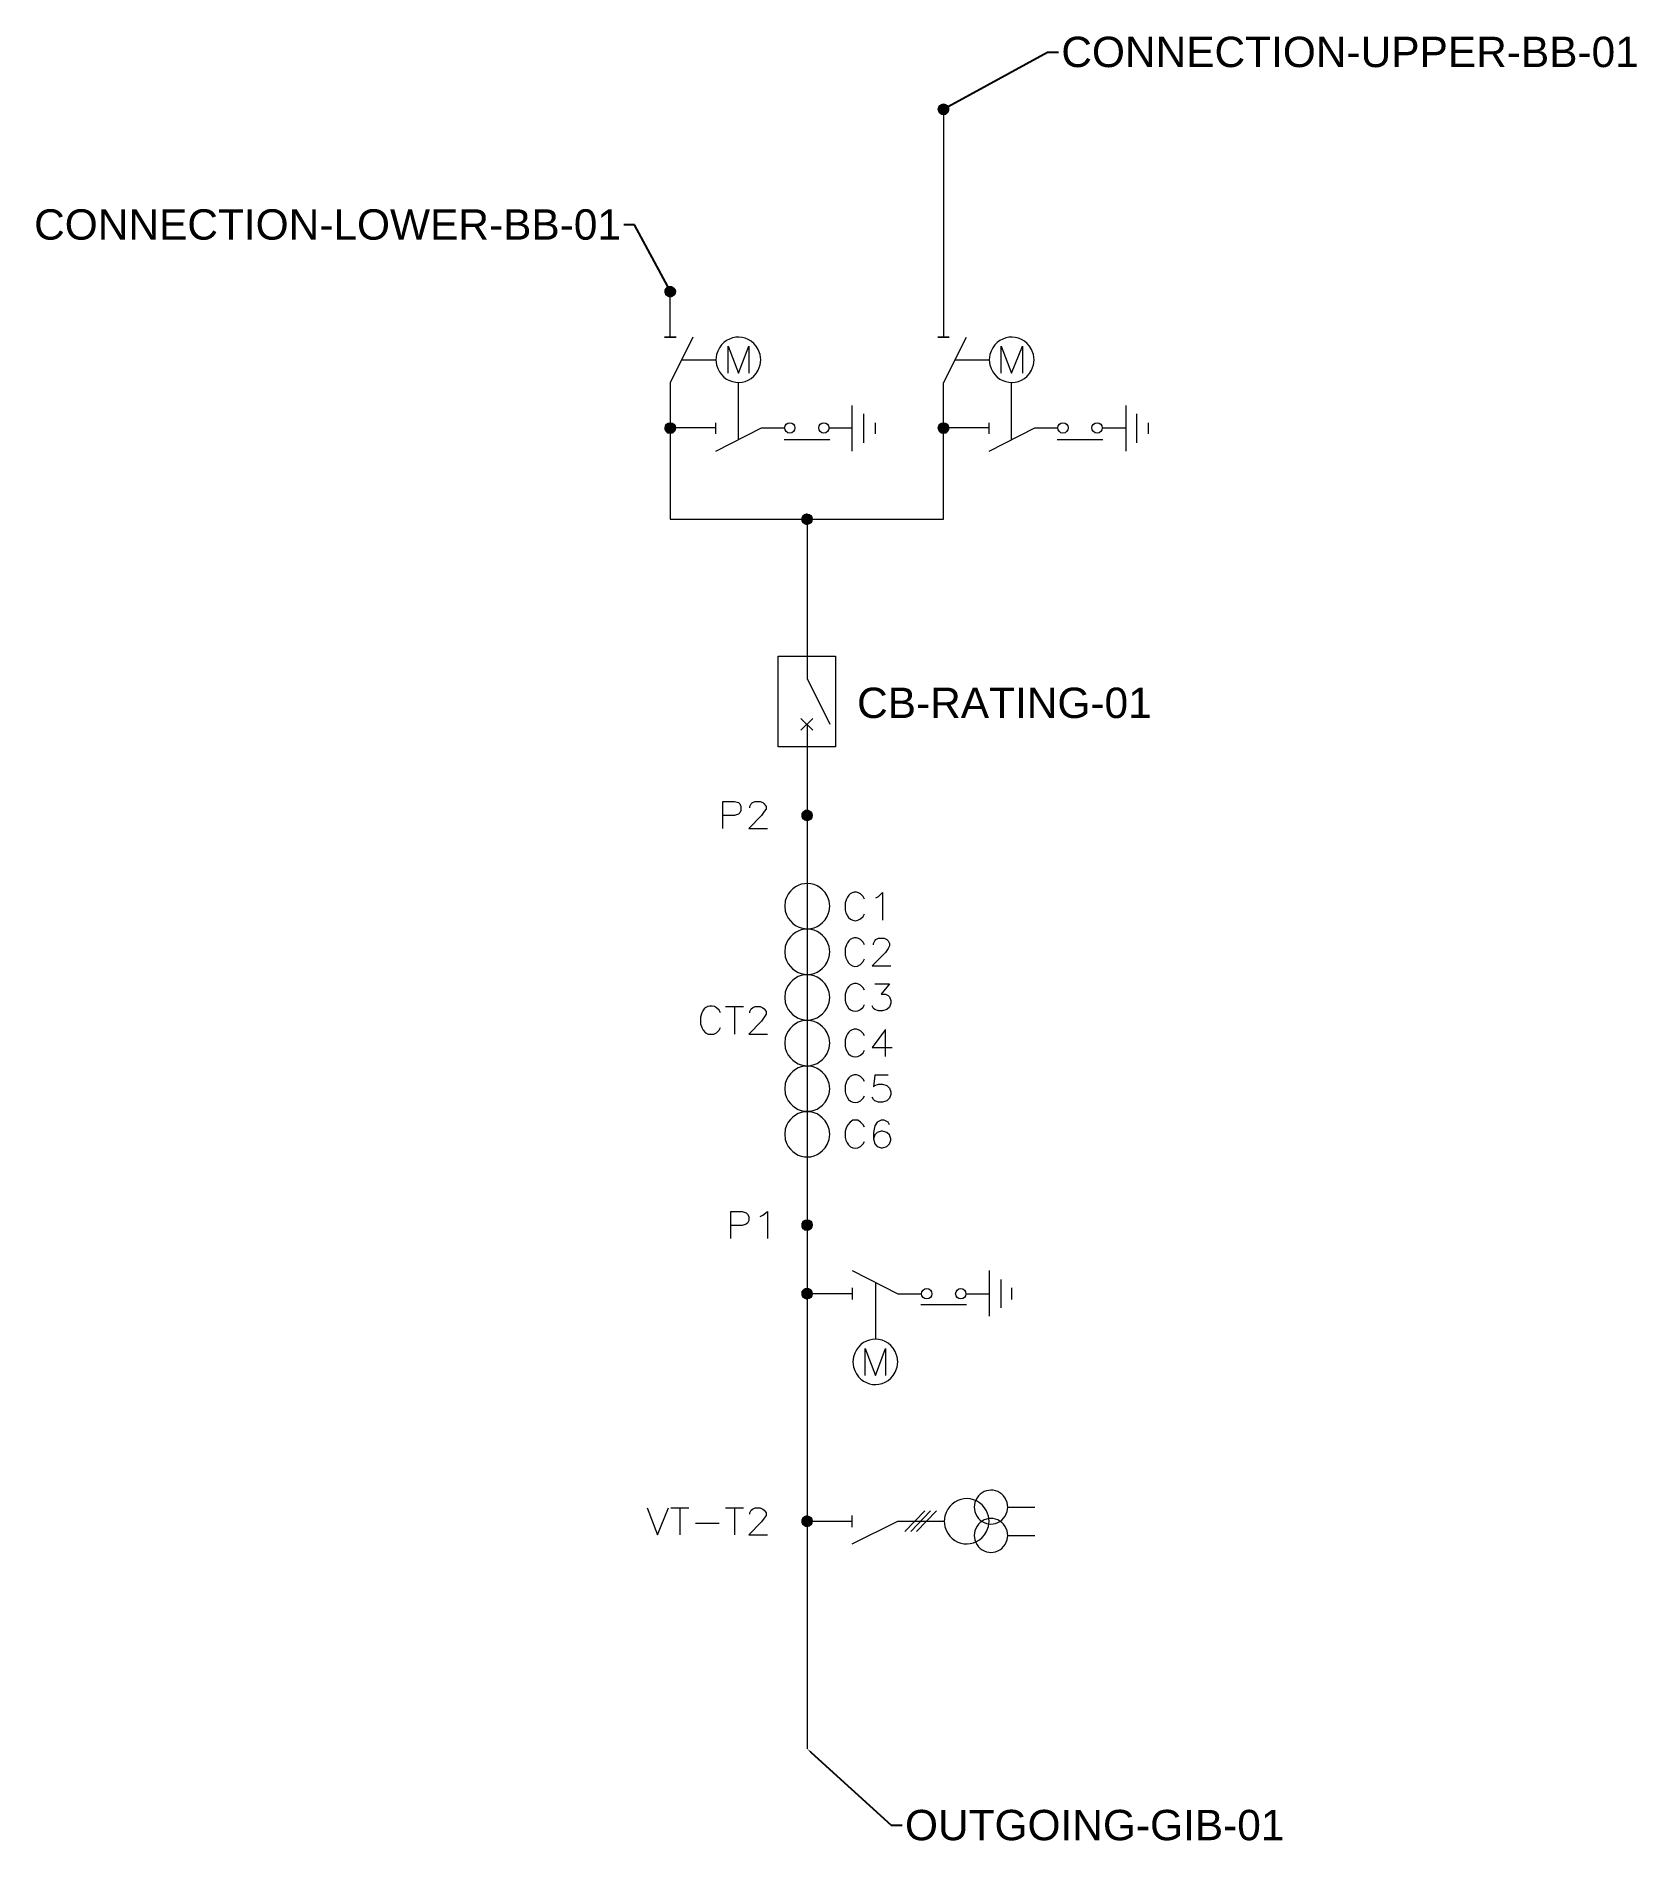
# Model space of a CAD drawing. Header units: millimetres. Extents: x -25.4 to 27.3, y -3.3 to 56.4.
import ezdxf
from ezdxf import colors
from ezdxf.entities.mleader import LeaderData, LeaderLine
from ezdxf.math import Vec2, Vec3

# ---------------------------------------------------------------- set-up
doc = ezdxf.new("R2010")
doc.units = ezdxf.units.MM
for name, color, linetype in [('PDF_Geometry', 7, 'Continuous'), ('PDF_Solid Fills', 7, 'Continuous'), ('TEMP_ZONE', 7, 'Continuous')]:
    doc.layers.add(name, color=color, linetype=linetype)
doc.styles.get("Standard").update_dxf_attribs({"font": 'arial.ttf'})

# ---------------------------------------------------------------- blocks, each defined once
blk = doc.blocks.new('OUTGOING')
at = {"layer": 'PDF_Geometry', "lineweight": 0}
for points in [[(4.487, 53.996), (4.487, 46.482)], [(-4.509, 46.482), (-4.509, 47.985)], [(-3.768, 46.482), (-4.509, 44.979), (-4.509, 40.492), (4.487, 40.492), (4.487, 44.979), (5.249, 46.482)], [(-2.604, 45.297), (-2.604, 46.186), (-2.265, 45.297), (-1.926, 46.186), (-1.926, 45.297)], [(-1.609, 45.402), (-1.545, 45.572), (-1.524, 45.741), (-1.545, 45.91), (-1.609, 46.08)], [(6.392, 45.297), (6.392, 46.186), (6.731, 45.297), (7.091, 46.186), (7.091, 45.297)], [(7.387, 45.402), (7.451, 45.572), (7.472, 45.741), (7.451, 45.91), (7.387, 46.08)], [(-4.128, 45.741), (-3.006, 45.741)], [(-2.985, 45.91), (-3.006, 45.741), (-2.985, 45.572)], [(4.868, 45.741), (5.99, 45.741)], [(6.011, 45.91), (5.99, 45.741), (6.011, 45.572)], [(-2.265, 43.116), (-2.265, 44.979)], [(6.731, 43.116), (6.731, 44.979)], [(1.482, 42.735), (1.482, 44.238)], [(10.499, 42.735), (10.499, 44.238)], [(-3.006, 43.307), (-3.006, 43.667)], [(1.863, 43.011), (1.863, 43.963)], [(2.244, 43.307), (2.244, 43.667)], [(5.99, 43.307), (5.99, 43.667)], [(10.859, 43.011), (10.859, 43.963)], [(11.24, 43.307), (11.24, 43.667)], [(-3.006, 43.497), (-4.509, 43.497)], [(-3.006, 42.735), (-1.503, 43.497), (-0.762, 43.497)], [(-0.762, 43.116), (0.741, 43.116)], [(0.741, 43.497), (1.482, 43.497)], [(5.99, 43.497), (4.487, 43.497)], [(5.99, 42.735), (7.493, 43.497), (8.234, 43.497)], [(8.234, 43.116), (9.737, 43.116)], [(9.737, 43.497), (10.499, 43.497)], [(0, 40.492), (0, 35.242), (0.741, 33.74)], [(0.191, 33.549), (-0.212, 33.93)], [(-0.212, 33.549), (0.191, 33.93)], [(0, 33.74), (0, 2.984), (0, 0)], [(-2.773, 30.311), (-2.773, 31.2), (-2.392, 31.2), (-2.265, 31.157), (-2.223, 31.115), (-2.18, 31.03), (-2.18, 30.903), (-2.223, 30.819), (-2.265, 30.776), (-2.392, 30.734), (-2.773, 30.734)], [(-1.884, 30.988), (-1.884, 31.03), (-1.842, 31.115), (-1.799, 31.157), (-1.715, 31.2), (-1.545, 31.2), (-1.461, 31.157), (-1.418, 31.115), (-1.355, 31.03), (-1.355, 30.946), (-1.418, 30.861), (-1.503, 30.734), (-1.926, 30.311), (-1.312, 30.311)], [(0.656, 27.411), (0.72, 27.58), (0.741, 27.749), (0.72, 27.919), (0.656, 28.088)], [(1.884, 27.982), (1.841, 28.067), (1.757, 28.152)], [(2.265, 28.025), (2.349, 28.067), (2.476, 28.194), (2.476, 27.284)], [(-0.72, 27.919), (-0.741, 27.749), (-0.72, 27.58)], [(1.291, 27.982), (1.249, 27.855), (1.249, 27.622)], [(1.757, 27.326), (1.841, 27.411), (1.884, 27.495)], [(-0.72, 26.416), (-0.741, 26.247), (-0.72, 26.077)], [(0.656, 25.908), (0.72, 26.077), (0.741, 26.247), (0.72, 26.416), (0.656, 26.585)], [(1.291, 26.479), (1.249, 26.352), (1.249, 26.141)], [(1.884, 26.479), (1.841, 26.564), (1.757, 26.649)], [(2.18, 26.479), (2.18, 26.522), (2.222, 26.606), (2.265, 26.649), (2.349, 26.691), (2.54, 26.691), (2.625, 26.649), (2.667, 26.606), (2.709, 26.522), (2.709, 26.437), (2.667, 26.352), (2.582, 26.225), (2.138, 25.781), (2.752, 25.781)], [(1.757, 25.823), (1.841, 25.929), (1.884, 26.014)], [(0.656, 24.405), (0.72, 24.574), (0.741, 24.744), (0.72, 24.913), (0.656, 25.082)], [(1.884, 24.977), (1.841, 25.061), (1.757, 25.146)], [(2.222, 25.188), (2.709, 25.188), (2.434, 24.85), (2.582, 24.85), (2.667, 24.807), (2.709, 24.765), (2.752, 24.638), (2.752, 24.553), (2.709, 24.426), (2.625, 24.342), (2.476, 24.299), (2.349, 24.299), (2.222, 24.342), (2.18, 24.384), (2.138, 24.469)], [(-0.72, 24.913), (-0.741, 24.744), (-0.72, 24.574)], [(1.291, 24.977), (1.249, 24.85), (1.249, 24.638)], [(1.757, 24.342), (1.841, 24.426), (1.884, 24.511)], [(-3.471, 24.236), (-3.514, 24.088), (-3.514, 23.876), (-3.471, 23.749), (-3.429, 23.664), (-3.344, 23.58), (-3.26, 23.537), (-3.069, 23.537), (-2.985, 23.58), (-2.9, 23.664), (-2.858, 23.749)], [(-2.858, 24.236), (-2.9, 24.32), (-2.985, 24.405)], [(-2.688, 24.447), (-2.096, 24.447)], [(-2.392, 24.447), (-2.392, 23.537)], [(-1.884, 24.236), (-1.884, 24.278), (-1.842, 24.363), (-1.799, 24.405), (-1.715, 24.447), (-1.545, 24.447), (-1.461, 24.405), (-1.418, 24.363), (-1.355, 24.278), (-1.355, 24.193), (-1.418, 24.088), (-1.503, 23.961), (-1.926, 23.537), (-1.312, 23.537)], [(-0.72, 23.41), (-0.741, 23.241), (-0.72, 23.072)], [(0.656, 22.902), (0.72, 23.072), (0.741, 23.241), (0.72, 23.41), (0.656, 23.58)], [(1.291, 23.474), (1.249, 23.347), (1.249, 23.135)], [(1.884, 23.474), (1.841, 23.558), (1.757, 23.643)], [(2.582, 22.796), (2.582, 23.685), (2.138, 23.093), (2.794, 23.093)], [(1.757, 22.839), (1.841, 22.923), (1.884, 23.008)], [(1.884, 21.971), (1.841, 22.056), (1.757, 22.14)], [(2.667, 22.183), (2.222, 22.183), (2.18, 21.802), (2.222, 21.844), (2.349, 21.886), (2.476, 21.886), (2.625, 21.844), (2.709, 21.759), (2.752, 21.632), (2.752, 21.548), (2.709, 21.421), (2.625, 21.336), (2.476, 21.294), (2.349, 21.294), (2.222, 21.336), (2.18, 21.378), (2.138, 21.463)], [(-0.72, 21.907), (-0.741, 21.738), (-0.72, 21.569)], [(0.656, 21.399), (0.72, 21.569), (0.741, 21.738), (0.72, 21.907), (0.656, 22.077)], [(1.291, 21.971), (1.249, 21.844), (1.249, 21.632)], [(1.757, 21.336), (1.841, 21.421), (1.884, 21.505)], [(-0.72, 20.405), (-0.741, 20.235), (-0.72, 20.066)], [(0.656, 19.897), (0.72, 20.066), (0.741, 20.235), (0.72, 20.405), (0.656, 20.574)], [(1.884, 20.468), (1.841, 20.553), (1.757, 20.637), (1.672, 20.701), (1.503, 20.701), (1.418, 20.637), (1.333, 20.553), (1.291, 20.468), (1.249, 20.341), (1.249, 20.129)], [(2.709, 20.553), (2.667, 20.637), (2.54, 20.701), (2.434, 20.701), (2.307, 20.637), (2.222, 20.51), (2.18, 20.299), (2.18, 20.087), (2.222, 19.918), (2.307, 19.833), (2.434, 19.791), (2.476, 19.791), (2.625, 19.833), (2.709, 19.918), (2.752, 20.045), (2.752, 20.087), (2.709, 20.214), (2.625, 20.299), (2.476, 20.341), (2.434, 20.341), (2.307, 20.299), (2.222, 20.214), (2.18, 20.087)], [(1.757, 19.833), (1.841, 19.918), (1.884, 20.002)], [(-2.519, 16.806), (-2.519, 17.695), (-2.138, 17.695), (-2.011, 17.653), (-1.969, 17.611), (-1.926, 17.526), (-1.926, 17.399), (-1.969, 17.314), (-2.011, 17.272), (-2.138, 17.23), (-2.519, 17.23)], [(-1.545, 17.526), (-1.461, 17.568), (-1.312, 17.695), (-1.312, 16.806)], [(1.482, 15.748), (2.984, 14.986), (3.746, 14.986)], [(5.99, 15.748), (5.99, 14.245)], [(1.482, 14.986), (0, 14.986)], [(1.482, 15.176), (1.482, 14.795)], [(2.244, 15.367), (2.244, 13.483)], [(5.249, 14.986), (5.99, 14.986)], [(6.371, 15.452), (6.371, 14.52)], [(6.731, 15.176), (6.731, 14.795)], [(3.746, 14.626), (5.249, 14.626)], [(1.905, 12.298), (1.905, 13.187), (2.244, 12.298), (2.582, 13.187), (2.582, 12.298)], [(1.524, 12.912), (1.503, 12.742), (1.524, 12.573)], [(2.9, 12.404), (2.963, 12.573), (2.984, 12.742), (2.963, 12.912), (2.9, 13.081)], [(-5.27, 7.937), (-4.932, 7.048), (-4.572, 7.937)], [(-4.487, 7.937), (-3.895, 7.937)], [(-4.191, 7.937), (-4.191, 7.048)], [(-2.688, 7.937), (-2.096, 7.937)], [(-2.392, 7.937), (-2.392, 7.048)], [(-1.884, 7.726), (-1.884, 7.768), (-1.842, 7.853), (-1.799, 7.895), (-1.715, 7.937), (-1.545, 7.937), (-1.461, 7.895), (-1.418, 7.853), (-1.355, 7.768), (-1.355, 7.683), (-1.418, 7.599), (-1.503, 7.472), (-1.926, 7.048), (-1.312, 7.048)], [(3.217, 7.154), (3.874, 7.832)], [(3.408, 7.154), (4.064, 7.832)], [(3.598, 7.154), (4.254, 7.832)], [(5.524, 8.107), (5.503, 7.959), (5.524, 7.81)], [(5.905, 7.154), (5.969, 7.324), (5.99, 7.493), (5.969, 7.662), (5.905, 7.832)], [(6.519, 7.662), (6.583, 7.81), (6.604, 7.959), (6.583, 8.107), (6.519, 8.255)], [(6.604, 7.959), (7.493, 7.959)], [(-3.683, 7.429), (-2.9, 7.429)], [(0, 7.493), (1.482, 7.493)], [(1.482, 7.302), (1.482, 7.683)], [(1.482, 6.752), (2.984, 7.493), (4.487, 7.493)], [(4.53, 7.662), (4.508, 7.493), (4.53, 7.324)], [(5.524, 7.175), (5.503, 7.027), (5.524, 6.879)], [(6.519, 6.731), (6.583, 6.879), (6.604, 7.027), (6.583, 7.175), (6.519, 7.324)], [(6.604, 7.027), (7.493, 7.027)]]:
    blk.add_lwpolyline(points, dxfattribs=at)
for points in [[(-4.699, 46.482), (-4.318, 46.482)], [(4.297, 46.482), (4.678, 46.482)], [(-0.952, 32.999), (-0.952, 35.983), (0.931, 35.983), (0.931, 32.999)]]:
    blk.add_lwpolyline(points, close=True, dxfattribs=at)
for centre in [(4.486, 53.996), (-4.509, 47.985), (-4.509, 43.497), (-0.572, 43.497), (0.549, 43.497), (4.486, 43.497), (8.423, 43.497), (9.545, 43.497), (-0.001, 40.492), (-0.001, 30.734), (-0.001, 17.251), (-0.001, 14.986), (3.936, 14.986), (5.058, 14.986), (-0.001, 7.493)]:
    blk.add_circle(centre, 0.17, dxfattribs=at)
for points in [[(-1.609, 46.08), (-1.946, 46.701), (-2.802, 46.586), (-2.985, 45.91)], [(7.387, 46.08), (7.05, 46.701), (6.194, 46.586), (6.011, 45.91)], [(-2.985, 45.572), (-2.802, 44.896), (-1.946, 44.782), (-1.609, 45.402)], [(6.011, 45.572), (6.194, 44.896), (7.05, 44.782), (7.387, 45.402)], [(0.656, 28.088), (0.319, 28.709), (-0.537, 28.594), (-0.72, 27.919)], [(1.757, 28.152), (1.579, 28.278), (1.356, 28.174), (1.291, 27.982)], [(-0.72, 27.58), (-0.537, 26.905), (0.319, 26.79), (0.656, 27.411)], [(1.249, 27.622), (1.295, 27.373), (1.506, 27.167), (1.757, 27.326)], [(0.656, 26.585), (0.319, 27.206), (-0.537, 27.092), (-0.72, 26.416)], [(1.757, 26.649), (1.579, 26.775), (1.356, 26.671), (1.291, 26.479)], [(-0.72, 26.077), (-0.537, 25.402), (0.319, 25.287), (0.656, 25.908)], [(0.656, 25.082), (0.319, 25.703), (-0.537, 25.589), (-0.72, 24.913)], [(1.249, 26.141), (1.309, 25.895), (1.474, 25.652), (1.757, 25.823)], [(1.757, 25.146), (1.579, 25.272), (1.356, 25.168), (1.291, 24.977)], [(-2.985, 24.405), (-3.168, 24.533), (-3.404, 24.436), (-3.471, 24.236)], [(-0.72, 24.574), (-0.537, 23.899), (0.319, 23.784), (0.656, 24.405)], [(1.249, 24.638), (1.295, 24.388), (1.506, 24.182), (1.757, 24.342)], [(0.656, 23.58), (0.319, 24.201), (-0.537, 24.086), (-0.72, 23.41)], [(1.757, 23.643), (1.579, 23.769), (1.356, 23.665), (1.291, 23.474)], [(-0.72, 23.072), (-0.537, 22.396), (0.319, 22.281), (0.656, 22.902)], [(0.656, 22.077), (0.319, 22.698), (-0.537, 22.583), (-0.72, 21.907)], [(1.249, 23.135), (1.295, 22.885), (1.506, 22.679), (1.757, 22.839)], [(1.757, 22.14), (1.579, 22.267), (1.356, 22.163), (1.291, 21.971)], [(-0.72, 21.569), (-0.537, 20.893), (0.319, 20.779), (0.656, 21.399)], [(1.249, 21.632), (1.295, 21.383), (1.506, 21.177), (1.757, 21.336)], [(0.656, 20.574), (0.319, 21.195), (-0.537, 21.08), (-0.72, 20.405)], [(-0.72, 20.066), (-0.537, 19.39), (0.319, 19.276), (0.656, 19.897)], [(1.249, 20.129), (1.295, 19.88), (1.506, 19.674), (1.757, 19.833)], [(2.9, 13.081), (2.562, 13.702), (1.707, 13.587), (1.524, 12.912)], [(1.524, 12.573), (1.707, 11.897), (2.562, 11.783), (2.9, 12.404)], [(5.905, 7.832), (5.568, 8.453), (4.712, 8.338), (4.53, 7.662)], [(6.519, 8.255), (6.27, 8.662), (5.652, 8.58), (5.524, 8.107)], [(5.524, 7.81), (5.652, 7.337), (6.27, 7.256), (6.519, 7.662)], [(4.53, 7.324), (4.712, 6.648), (5.568, 6.533), (5.905, 7.154)], [(6.519, 7.324), (6.27, 7.73), (5.652, 7.649), (5.524, 7.175)], [(5.524, 6.879), (5.652, 6.406), (6.27, 6.325), (6.519, 6.731)]]:
    blk.add_open_spline(points, degree=3, dxfattribs=at)
at = {"layer": 'PDF_Solid Fills', "lineweight": 0, "transparency": 33554559}
for points in [[(4.318, 54.038), (4.678, 54.017), (4.297, 54.017)], [(4.297, 54.017), (4.678, 53.975), (4.297, 53.975)], [(4.297, 54.017), (4.678, 54.017), (4.678, 53.975)], [(4.297, 53.975), (4.678, 53.954), (4.297, 53.954)], [(4.297, 53.975), (4.678, 53.975), (4.678, 53.954)], [(4.318, 54.081), (4.657, 54.06), (4.318, 54.06)], [(4.318, 54.081), (4.657, 54.081), (4.657, 54.06)], [(4.318, 54.06), (4.678, 54.038), (4.318, 54.038)], [(4.318, 54.06), (4.657, 54.06), (4.678, 54.038)], [(4.318, 54.038), (4.678, 54.038), (4.678, 54.017)], [(4.318, 53.954), (4.657, 53.911), (4.318, 53.911)], [(4.318, 53.954), (4.678, 53.954), (4.657, 53.911)], [(4.318, 53.911), (4.635, 53.89), (4.339, 53.89)], [(4.318, 53.911), (4.657, 53.911), (4.635, 53.89)], [(4.339, 54.102), (4.657, 54.081), (4.339, 54.081)], [(4.339, 54.102), (4.635, 54.102), (4.657, 54.081)], [(4.339, 53.89), (4.635, 53.869), (4.339, 53.869)], [(4.339, 53.89), (4.635, 53.89), (4.635, 53.869)], [(4.339, 53.869), (4.614, 53.848), (4.36, 53.848)], [(4.339, 53.869), (4.635, 53.869), (4.614, 53.848)], [(4.382, 54.144), (4.614, 54.123), (4.36, 54.123)], [(4.36, 54.123), (4.635, 54.102), (4.36, 54.102)], [(4.36, 54.123), (4.614, 54.123), (4.635, 54.102)], [(4.36, 53.848), (4.593, 53.827), (4.382, 53.827)], [(4.36, 53.848), (4.614, 53.848), (4.593, 53.827)], [(4.382, 54.144), (4.593, 54.144), (4.614, 54.123)], [(4.382, 53.827), (4.572, 53.806), (4.424, 53.806)], [(4.382, 53.827), (4.593, 53.827), (4.572, 53.806)], [(4.403, 54.165), (4.572, 54.144), (4.403, 54.144)], [(4.403, 54.165), (4.572, 54.165), (4.572, 54.144)], [(-4.678, 48.069), (-4.339, 48.048), (-4.699, 48.048)], [(-4.699, 48.048), (-4.339, 48.006), (-4.699, 48.006)], [(-4.699, 48.048), (-4.339, 48.048), (-4.339, 48.006)], [(-4.699, 48.006), (-4.318, 47.985), (-4.699, 47.985)], [(-4.699, 48.006), (-4.339, 48.006), (-4.318, 47.985)], [(-4.699, 47.985), (-4.339, 47.942), (-4.699, 47.942)], [(-4.699, 47.985), (-4.318, 47.985), (-4.339, 47.942)], [(-4.699, 47.942), (-4.339, 47.921), (-4.678, 47.921)], [(-4.699, 47.942), (-4.339, 47.942), (-4.339, 47.921)], [(-4.657, 48.112), (-4.36, 48.091), (-4.678, 48.091)], [(-4.678, 48.091), (-4.36, 48.069), (-4.678, 48.069)], [(-4.678, 48.091), (-4.36, 48.091), (-4.36, 48.069)], [(-4.678, 48.069), (-4.36, 48.069), (-4.339, 48.048)], [(-4.678, 47.921), (-4.339, 47.9), (-4.678, 47.9)], [(-4.678, 47.921), (-4.339, 47.921), (-4.339, 47.9)], [(-4.678, 47.9), (-4.36, 47.879), (-4.678, 47.879)], [(-4.678, 47.9), (-4.339, 47.9), (-4.36, 47.879)], [(-4.636, 48.133), (-4.382, 48.112), (-4.657, 48.112)], [(-4.657, 48.112), (-4.36, 48.112), (-4.36, 48.091)], [(-4.657, 47.879), (-4.382, 47.858), (-4.657, 47.858)], [(-4.657, 47.879), (-4.36, 47.879), (-4.382, 47.858)], [(-4.614, 48.154), (-4.403, 48.133), (-4.636, 48.133)], [(-4.636, 48.133), (-4.403, 48.133), (-4.382, 48.112)], [(-4.636, 47.858), (-4.403, 47.837), (-4.614, 47.837)], [(-4.636, 47.858), (-4.382, 47.858), (-4.403, 47.837)], [(-4.614, 48.154), (-4.424, 48.154), (-4.403, 48.133)], [(-4.614, 47.837), (-4.445, 47.815), (-4.593, 47.815)], [(-4.614, 47.837), (-4.424, 47.837), (-4.445, 47.815)], [(-4.572, 48.175), (-4.424, 48.154), (-4.593, 48.154)], [(-4.572, 48.175), (-4.466, 48.175), (-4.424, 48.154)], [(-4.572, 47.815), (-4.487, 47.794), (-4.551, 47.794)], [(-4.572, 47.815), (-4.445, 47.815), (-4.487, 47.794)], [(-4.657, 43.603), (-4.339, 43.582), (-4.678, 43.582)], [(-4.636, 43.624), (-4.36, 43.603), (-4.657, 43.603)], [(-4.657, 43.603), (-4.36, 43.603), (-4.339, 43.582)], [(-4.614, 43.646), (-4.382, 43.624), (-4.636, 43.624)], [(-4.636, 43.624), (-4.382, 43.624), (-4.36, 43.603)], [(-4.614, 43.646), (-4.403, 43.646), (-4.382, 43.624)], [(-4.593, 43.667), (-4.424, 43.646), (-4.593, 43.646)], [(-4.593, 43.667), (-4.424, 43.667), (-4.424, 43.646)], [(4.339, 43.603), (4.657, 43.582), (4.339, 43.582)], [(4.339, 43.603), (4.635, 43.603), (4.657, 43.582)], [(4.382, 43.646), (4.614, 43.624), (4.36, 43.624)], [(4.36, 43.624), (4.635, 43.603), (4.36, 43.603)], [(4.36, 43.624), (4.614, 43.624), (4.635, 43.603)], [(4.382, 43.646), (4.593, 43.646), (4.614, 43.624)], [(4.403, 43.667), (4.572, 43.646), (4.403, 43.646)], [(4.403, 43.667), (4.572, 43.667), (4.572, 43.646)], [(-4.678, 43.54), (-4.318, 43.519), (-4.699, 43.519)], [(-4.699, 43.519), (-4.318, 43.476), (-4.699, 43.476)], [(-4.699, 43.519), (-4.318, 43.519), (-4.318, 43.476)], [(-4.699, 43.476), (-4.318, 43.455), (-4.699, 43.455)], [(-4.699, 43.476), (-4.318, 43.476), (-4.318, 43.455)], [(-4.699, 43.455), (-4.318, 43.434), (-4.699, 43.434)], [(-4.699, 43.455), (-4.318, 43.455), (-4.318, 43.434)], [(-4.699, 43.434), (-4.339, 43.413), (-4.678, 43.413)], [(-4.699, 43.434), (-4.318, 43.434), (-4.339, 43.413)], [(-4.678, 43.582), (-4.339, 43.561), (-4.678, 43.561)], [(-4.678, 43.582), (-4.339, 43.582), (-4.339, 43.561)], [(-4.678, 43.561), (-4.339, 43.54), (-4.678, 43.54)], [(-4.678, 43.561), (-4.339, 43.561), (-4.339, 43.54)], [(-4.678, 43.54), (-4.339, 43.54), (-4.318, 43.519)], [(-4.678, 43.413), (-4.36, 43.392), (-4.657, 43.392)], [(-4.678, 43.413), (-4.339, 43.413), (-4.36, 43.392)], [(-4.657, 43.392), (-4.36, 43.37), (-4.657, 43.37)], [(-4.657, 43.392), (-4.36, 43.392), (-4.36, 43.37)], [(-4.657, 43.37), (-4.382, 43.349), (-4.636, 43.349)], [(-4.657, 43.37), (-4.36, 43.37), (-4.382, 43.349)], [(-4.636, 43.349), (-4.403, 43.328), (-4.614, 43.328)], [(-4.636, 43.349), (-4.382, 43.349), (-4.403, 43.328)], [(-4.614, 43.328), (-4.445, 43.307), (-4.593, 43.307)], [(-4.614, 43.328), (-4.403, 43.328), (-4.445, 43.307)], [(4.318, 43.54), (4.678, 43.519), (4.297, 43.519)], [(4.297, 43.519), (4.678, 43.476), (4.297, 43.476)], [(4.297, 43.519), (4.678, 43.519), (4.678, 43.476)], [(4.297, 43.476), (4.678, 43.455), (4.297, 43.455)], [(4.297, 43.476), (4.678, 43.476), (4.678, 43.455)], [(4.297, 43.455), (4.678, 43.434), (4.318, 43.434)], [(4.297, 43.455), (4.678, 43.455), (4.678, 43.434)], [(4.318, 43.582), (4.657, 43.561), (4.318, 43.561)], [(4.318, 43.582), (4.657, 43.582), (4.657, 43.561)], [(4.318, 43.561), (4.678, 43.54), (4.318, 43.54)], [(4.318, 43.561), (4.657, 43.561), (4.678, 43.54)], [(4.318, 43.54), (4.678, 43.54), (4.678, 43.519)], [(4.318, 43.434), (4.657, 43.413), (4.318, 43.413)], [(4.318, 43.434), (4.678, 43.434), (4.657, 43.413)], [(4.318, 43.413), (4.635, 43.392), (4.339, 43.392)], [(4.318, 43.413), (4.657, 43.413), (4.635, 43.392)], [(4.339, 43.392), (4.635, 43.37), (4.339, 43.37)], [(4.339, 43.392), (4.635, 43.392), (4.635, 43.37)], [(4.339, 43.37), (4.614, 43.349), (4.36, 43.349)], [(4.339, 43.37), (4.635, 43.37), (4.614, 43.349)], [(4.36, 43.349), (4.593, 43.328), (4.382, 43.328)], [(4.36, 43.349), (4.614, 43.349), (4.593, 43.328)], [(4.382, 43.328), (4.572, 43.307), (4.424, 43.307)], [(4.382, 43.328), (4.593, 43.328), (4.572, 43.307)], [(-0.127, 40.64), (0.127, 40.619), (-0.148, 40.619)], [(-0.148, 40.619), (0.127, 40.598), (-0.148, 40.598)], [(-0.148, 40.619), (0.127, 40.619), (0.127, 40.598)], [(-0.106, 40.661), (0.106, 40.64), (-0.127, 40.64)], [(-0.127, 40.64), (0.106, 40.64), (0.127, 40.619)], [(-0.106, 40.661), (0.085, 40.661), (0.106, 40.64)], [(-0.042, 40.682), (0.042, 40.661), (-0.064, 40.661)], [(-0.042, 40.682), (0, 40.682), (0.042, 40.661)], [(-0.191, 40.555), (0.169, 40.513), (-0.191, 40.513)], [(-0.191, 40.555), (0.169, 40.555), (0.169, 40.513)], [(-0.191, 40.513), (0.169, 40.492), (-0.191, 40.492)], [(-0.191, 40.513), (0.169, 40.513), (0.169, 40.492)], [(-0.191, 40.492), (0.169, 40.471), (-0.191, 40.471)], [(-0.191, 40.492), (0.169, 40.492), (0.169, 40.471)], [(-0.191, 40.471), (0.169, 40.449), (-0.191, 40.449)], [(-0.191, 40.471), (0.169, 40.471), (0.169, 40.449)], [(-0.191, 40.449), (0.169, 40.407), (-0.191, 40.407)], [(-0.191, 40.449), (0.169, 40.449), (0.169, 40.407)], [(-0.169, 40.576), (0.169, 40.555), (-0.191, 40.555)], [(-0.148, 40.598), (0.148, 40.576), (-0.169, 40.576)], [(-0.169, 40.576), (0.148, 40.576), (0.169, 40.555)], [(-0.169, 40.407), (0.148, 40.386), (-0.169, 40.386)], [(-0.169, 40.407), (0.169, 40.407), (0.148, 40.386)], [(-0.169, 40.386), (0.127, 40.365), (-0.148, 40.365)], [(-0.169, 40.386), (0.148, 40.386), (0.127, 40.365)], [(-0.148, 40.598), (0.127, 40.598), (0.148, 40.576)], [(-0.148, 40.365), (0.127, 40.344), (-0.127, 40.344)], [(-0.148, 40.365), (0.127, 40.365), (0.127, 40.344)], [(-0.106, 40.344), (0.085, 40.322), (-0.106, 40.322)], [(-0.106, 40.344), (0.085, 40.344), (0.085, 40.322)], [(-0.085, 40.322), (0.021, 40.301), (-0.042, 40.301)], [(-0.085, 40.322), (0.063, 40.322), (0.021, 40.301)], [(-0.191, 30.797), (0.169, 30.776), (-0.191, 30.776)], [(-0.191, 30.797), (0.169, 30.797), (0.169, 30.776)], [(-0.191, 30.776), (0.169, 30.734), (-0.191, 30.734)], [(-0.191, 30.776), (0.169, 30.776), (0.169, 30.734)], [(-0.191, 30.734), (0.169, 30.713), (-0.191, 30.713)], [(-0.191, 30.734), (0.169, 30.734), (0.169, 30.713)], [(-0.191, 30.713), (0.169, 30.692), (-0.191, 30.692)], [(-0.191, 30.713), (0.169, 30.713), (0.169, 30.692)], [(-0.191, 30.692), (0.169, 30.67), (-0.191, 30.67)], [(-0.191, 30.692), (0.169, 30.692), (0.169, 30.67)], [(-0.169, 30.84), (0.169, 30.797), (-0.191, 30.797)], [(-0.148, 30.861), (0.148, 30.84), (-0.169, 30.84)], [(-0.169, 30.84), (0.148, 30.84), (0.169, 30.797)], [(-0.169, 30.67), (0.148, 30.628), (-0.169, 30.628)], [(-0.169, 30.67), (0.169, 30.67), (0.148, 30.628)], [(-0.169, 30.628), (0.127, 30.607), (-0.148, 30.607)], [(-0.169, 30.628), (0.148, 30.628), (0.127, 30.607)], [(-0.127, 30.882), (0.127, 30.861), (-0.148, 30.861)], [(-0.148, 30.861), (0.127, 30.861), (0.148, 30.84)], [(-0.106, 30.903), (0.106, 30.882), (-0.127, 30.882)], [(-0.127, 30.882), (0.106, 30.882), (0.127, 30.861)], [(-0.127, 30.607), (0.085, 30.586), (-0.106, 30.586)], [(-0.127, 30.607), (0.127, 30.607), (0.085, 30.586)], [(-0.106, 30.903), (0.085, 30.903), (0.106, 30.882)], [(-0.106, 30.586), (0.063, 30.565), (-0.085, 30.565)], [(-0.106, 30.586), (0.085, 30.586), (0.063, 30.565)], [(-0.064, 30.924), (0.063, 30.903), (-0.085, 30.903)], [(-0.064, 30.924), (0.042, 30.924), (0.063, 30.903)], [(-0.042, 30.565), (0.021, 30.565), (-0.021, 30.543)], [(-0.169, 17.335), (0.169, 17.314), (-0.191, 17.314)], [(-0.148, 17.357), (0.148, 17.335), (-0.169, 17.335)], [(-0.169, 17.335), (0.148, 17.335), (0.169, 17.314)], [(-0.127, 17.378), (0.127, 17.357), (-0.148, 17.357)], [(-0.148, 17.357), (0.127, 17.357), (0.148, 17.335)], [(-0.127, 17.399), (0.106, 17.378), (-0.127, 17.378)], [(-0.127, 17.399), (0.106, 17.399), (0.106, 17.378)], [(-0.127, 17.378), (0.106, 17.378), (0.127, 17.357)], [(-0.064, 17.42), (0.063, 17.399), (-0.085, 17.399)], [(-0.064, 17.42), (0.042, 17.42), (0.063, 17.399)], [(-0.191, 17.314), (0.169, 17.293), (-0.191, 17.293)], [(-0.191, 17.314), (0.169, 17.314), (0.169, 17.293)], [(-0.191, 17.293), (0.169, 17.272), (-0.191, 17.272)], [(-0.191, 17.293), (0.169, 17.293), (0.169, 17.272)], [(-0.191, 17.272), (0.169, 17.23), (-0.191, 17.23)], [(-0.191, 17.272), (0.169, 17.272), (0.169, 17.23)], [(-0.191, 17.23), (0.169, 17.208), (-0.191, 17.208)], [(-0.191, 17.23), (0.169, 17.23), (0.169, 17.208)], [(-0.191, 17.208), (0.169, 17.187), (-0.191, 17.187)], [(-0.191, 17.208), (0.169, 17.208), (0.169, 17.187)], [(-0.191, 17.187), (0.169, 17.166), (-0.191, 17.166)], [(-0.191, 17.187), (0.169, 17.187), (0.169, 17.166)], [(-0.169, 17.166), (0.148, 17.145), (-0.169, 17.145)], [(-0.169, 17.166), (0.169, 17.166), (0.148, 17.145)], [(-0.169, 17.145), (0.148, 17.124), (-0.169, 17.124)], [(-0.169, 17.145), (0.148, 17.145), (0.148, 17.124)], [(-0.169, 17.124), (0.127, 17.103), (-0.148, 17.103)], [(-0.169, 17.124), (0.148, 17.124), (0.127, 17.103)], [(-0.127, 17.103), (0.085, 17.081), (-0.106, 17.081)], [(-0.127, 17.103), (0.127, 17.103), (0.085, 17.081)], [(-0.106, 17.081), (0.063, 17.06), (-0.085, 17.06)], [(-0.106, 17.081), (0.085, 17.081), (0.063, 17.06)], [(-0.191, 15.071), (0.169, 15.028), (-0.191, 15.028)], [(-0.191, 15.071), (0.169, 15.071), (0.169, 15.028)], [(-0.191, 15.028), (0.169, 15.007), (-0.191, 15.007)], [(-0.191, 15.028), (0.169, 15.028), (0.169, 15.007)], [(-0.191, 15.007), (0.169, 14.986), (-0.191, 14.986)], [(-0.191, 15.007), (0.169, 15.007), (0.169, 14.986)], [(-0.191, 14.986), (0.169, 14.965), (-0.191, 14.965)], [(-0.191, 14.986), (0.169, 14.986), (0.169, 14.965)], [(-0.191, 14.965), (0.169, 14.922), (-0.191, 14.922)], [(-0.191, 14.965), (0.169, 14.965), (0.169, 14.922)], [(-0.148, 15.113), (0.148, 15.092), (-0.169, 15.092)], [(-0.169, 15.092), (0.169, 15.071), (-0.169, 15.071)], [(-0.169, 15.092), (0.148, 15.092), (0.169, 15.071)], [(-0.127, 15.134), (0.127, 15.113), (-0.148, 15.113)], [(-0.148, 15.113), (0.127, 15.113), (0.148, 15.092)], [(-0.106, 15.155), (0.127, 15.134), (-0.127, 15.134)], [(-0.127, 15.134), (0.127, 15.134), (0.127, 15.113)], [(-0.106, 15.155), (0.085, 15.155), (0.127, 15.134)], [(-0.085, 15.176), (0.063, 15.155), (-0.085, 15.155)], [(-0.085, 15.176), (0.063, 15.176), (0.063, 15.155)], [(-0.191, 14.922), (0.148, 14.901), (-0.169, 14.901)], [(-0.191, 14.922), (0.169, 14.922), (0.148, 14.901)], [(-0.169, 14.901), (0.127, 14.88), (-0.148, 14.88)], [(-0.169, 14.901), (0.148, 14.901), (0.127, 14.88)], [(-0.148, 14.88), (0.127, 14.859), (-0.148, 14.859)], [(-0.148, 14.88), (0.127, 14.88), (0.127, 14.859)], [(-0.148, 14.859), (0.106, 14.838), (-0.127, 14.838)], [(-0.148, 14.859), (0.127, 14.859), (0.106, 14.838)], [(-0.106, 14.838), (0.063, 14.817), (-0.085, 14.817)], [(-0.106, 14.838), (0.085, 14.838), (0.063, 14.817)], [(-0.064, 14.817), (0, 14.795), (-0.042, 14.795)], [(-0.064, 14.817), (0.042, 14.817), (0, 14.795)], [(-0.191, 7.556), (0.169, 7.514), (-0.191, 7.514)], [(-0.191, 7.556), (0.169, 7.556), (0.169, 7.514)], [(-0.191, 7.514), (0.169, 7.493), (-0.191, 7.493)], [(-0.191, 7.514), (0.169, 7.514), (0.169, 7.493)], [(-0.191, 7.493), (0.169, 7.451), (-0.191, 7.451)], [(-0.191, 7.493), (0.169, 7.493), (0.169, 7.451)], [(-0.191, 7.451), (0.169, 7.429), (-0.191, 7.429)], [(-0.191, 7.451), (0.169, 7.451), (0.169, 7.429)], [(-0.191, 7.429), (0.169, 7.408), (-0.169, 7.408)], [(-0.191, 7.429), (0.169, 7.429), (0.169, 7.408)], [(-0.169, 7.578), (0.169, 7.556), (-0.191, 7.556)], [(-0.148, 7.599), (0.148, 7.578), (-0.169, 7.578)], [(-0.169, 7.578), (0.148, 7.578), (0.169, 7.556)], [(-0.169, 7.408), (0.148, 7.387), (-0.169, 7.387)], [(-0.169, 7.408), (0.169, 7.408), (0.148, 7.387)], [(-0.169, 7.387), (0.127, 7.366), (-0.148, 7.366)], [(-0.169, 7.387), (0.148, 7.387), (0.127, 7.366)], [(-0.127, 7.641), (0.127, 7.62), (-0.148, 7.62)], [(-0.148, 7.62), (0.127, 7.599), (-0.148, 7.599)], [(-0.148, 7.62), (0.127, 7.62), (0.127, 7.599)], [(-0.148, 7.599), (0.127, 7.599), (0.148, 7.578)], [(-0.148, 7.366), (0.127, 7.345), (-0.127, 7.345)], [(-0.148, 7.366), (0.127, 7.366), (0.127, 7.345)], [(-0.106, 7.662), (0.106, 7.641), (-0.127, 7.641)], [(-0.127, 7.641), (0.106, 7.641), (0.127, 7.62)], [(-0.106, 7.662), (0.085, 7.662), (0.106, 7.641)], [(-0.106, 7.345), (0.085, 7.324), (-0.106, 7.324)], [(-0.106, 7.345), (0.085, 7.345), (0.085, 7.324)], [(-0.085, 7.324), (0.021, 7.302), (-0.042, 7.302)], [(-0.085, 7.324), (0.063, 7.324), (0.021, 7.302)], [(-0.064, 7.683), (0.042, 7.662), (-0.064, 7.662)], [(-0.064, 7.683), (0.042, 7.683), (0.042, 7.662)]]:
    blk.add_solid(points, dxfattribs=at)

msp = doc.modelspace()

# ---------------------------------------------------------------- block references
at = {"layer": 'TEMP_ZONE'}
msp.add_blockref('OUTGOING', (0, 0), dxfattribs=at)

# ---------------------------------------------------------------- texts
msp.add_attdef('CB-RATING-01', (1.643, 33.944), '', height=1, dxfattribs=at)

# ---------------------------------------------------------------- leaders
ml = msp.add_multileader_mtext('Standard', dxfattribs=at)
ml.set_content('CONNECTION-UPPER-BB-01', color=256)
ml.set_leader_properties()
ml.build(insert=Vec2(0, 0))
ml.multileader.update_dxf_attribs({"dogleg_length": 0.36, "arrow_head_size": 0.18})
ctx = ml.context
ctx.base_point, ctx.char_height, ctx.arrow_head_size, ctx.landing_gap_size, ctx.plane_origin = Vec3(8.278, 55.872), 1, 0.18, 0.09, Vec3(4.486, 53.996)
notes = []
notes.append((ctx, [(0, (1, 1, 0), (7.918, 55.872), (1, 0), 0.36, [(0, [(4.486, 53.996)], 0, [])])]))
ctx.mtext.insert, ctx.mtext.flow_direction = Vec3(8.368, 56.38), 5
ml = msp.add_multileader_mtext('Standard', dxfattribs=at)
ml.set_content('CONNECTION-LOWER-BB-01', color=256)
ml.set_leader_properties()
ml.build(insert=Vec2(0, 0))
ml.multileader.update_dxf_attribs({"dogleg_length": 0.36, "arrow_head_size": 0.18})
ctx = ml.context
ctx.base_point, ctx.char_height, ctx.arrow_head_size, ctx.landing_gap_size, ctx.plane_origin = Vec3(-25.222, 50.188), 1, 0.18, 0.09, Vec3(-4.509, 47.995)
ctx.text_align_type = 2
notes.append((ctx, [(0, (1, 1, 0), (-5.681, 50.188), (-1, 0), 0.36, [(0, [(-4.509, 47.995)], 0, [])])]))
ctx.mtext.insert, ctx.mtext.alignment, ctx.mtext.flow_direction = Vec3(-6.131, 50.697), 3, 5
ml = msp.add_multileader_mtext('Standard', dxfattribs=at)
ml.set_content('OUTGOING-GIB-01', color=256)
ml.set_leader_properties()
ml.build(insert=Vec2(0, 0))
ml.multileader.update_dxf_attribs({"dogleg_length": 0.36, "arrow_head_size": 0.18})
ctx = ml.context
ctx.base_point, ctx.char_height, ctx.arrow_head_size, ctx.landing_gap_size = Vec3(3.13, -2.52), 1, 0.18, 0.09
notes.append((ctx, [(0, (1, 1, 0), (2.77, -2.52), (1, 0), 0.36, [(0, [(0, 0)], 0, [])])]))
ctx.mtext.insert, ctx.mtext.flow_direction = Vec3(3.22, -2.011), 5
for ctx, leaders in notes:
    for number, flags, end, landing, length, lines in leaders:
        leader = LeaderData()
        leader.index, (leader.has_last_leader_line, leader.has_dogleg_vector, leader.attachment_direction) = number, flags
        leader.last_leader_point, leader.dogleg_vector, leader.dogleg_length = Vec3(end), Vec3(landing), length
        for number, points, colour, breaks in lines:
            line = LeaderLine()
            line.index, line.vertices, line.color, line.breaks = number, Vec3.list(points), colors.encode_raw_color(colour), breaks
            leader.lines.append(line)
        ctx.leaders.append(leader)

doc.saveas('drawing.dxf')
